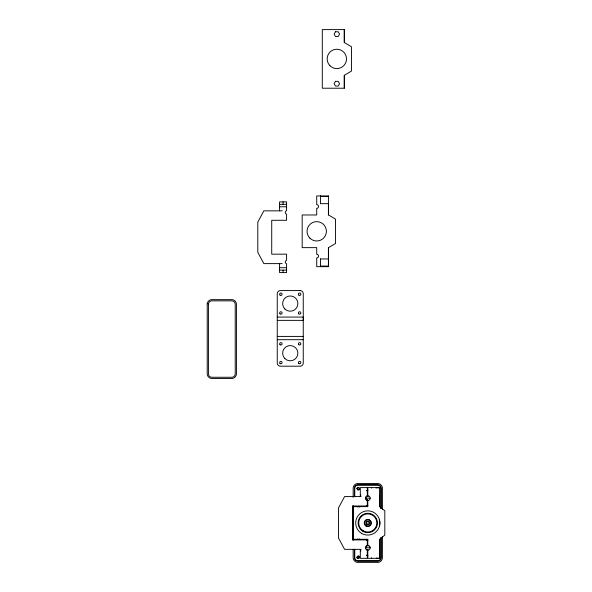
<?xml version="1.0" encoding="UTF-8"?>
<svg xmlns="http://www.w3.org/2000/svg" width="592" height="592" viewBox="0 0 592 592"><rect width="100%" height="100%" fill="white"/><g stroke="black" fill="none" stroke-linecap="round" stroke-linejoin="round"><path stroke-width="0.89" d="M320.561 266.674L320.561 258.815M320.561 203.811L320.561 195.945L320.561 196.537L328.427 196.537L328.427 195.945L316.72 195.945L316.72 204.691A1.813 1.813 0 0 1 318.533 206.504A1.813 1.813 0 0 1 316.72 208.325L316.72 214.977L302.179 214.977L302.179 247.641L316.72 247.641L316.72 254.301A1.813 1.813 0 0 1 318.533 256.114A1.813 1.813 0 0 1 316.72 257.927L316.72 266.674L328.427 266.674L328.427 247.708M328.427 195.945L328.419 214.911L335.56 219.144L335.56 243.475L328.419 247.708L328.427 266.674M344.3 42.513L344.307 29.6L322.292 29.6L322.292 88.223L344.307 88.223L344.3 75.31L351.441 71.077L351.441 46.746L344.3 42.513L344.3 29.6M367.787 495.467L367.787 487.593L379.494 487.593L379.494 488.185M379.494 487.593L379.487 506.56L384.815 510.792L384.815 535.124L379.487 539.356L379.494 558.323L367.787 558.323L367.787 549.576M379.494 526.096L379.901 522.958L379.494 519.82M320.561 203.663L328.427 203.663L328.427 214.911M279.587 204.351L286.587 204.351M279.587 206.771L286.587 206.771M282.184 210.841L263.854 210.841L257.809 222.111L257.809 252.355L263.854 263.618L282.184 263.618M320.561 258.956L328.427 258.956M320.561 266.082L328.427 266.082M279.587 267.695L286.587 267.695M279.587 270.115L286.587 270.115M277.248 317.075L303.259 317.075L303.259 320.368L277.248 320.368M277.248 336.411L303.259 336.411M277.248 339.704L303.259 339.704M367.314 489.984L367.787 489.984M361.164 496.57L344.588 496.57L338.535 507.832L338.535 538.084L344.588 549.346L361.164 549.346M365.368 498.153L370.207 498.153A2.42 2.42 0 0 1 366.574 500.247A2.42 2.42 0 0 1 366.574 496.059A2.42 2.42 0 0 1 370.207 498.153M365.368 547.763L370.207 547.763A2.42 2.42 0 0 1 366.574 549.857A2.42 2.42 0 0 1 366.574 545.661A2.42 2.42 0 0 1 370.207 547.763M367.314 555.932L367.787 555.932M379.487 539.356L379.494 558.323M344.3 75.31L344.307 88.223M382.425 509.261L382.388 487.682A4.795 4.795 0 0 0 378.258 483.553L357.309 483.553A4.795 4.795 0 0 0 353.18 487.682L353.143 497.384M382.425 536.655L382.388 558.234A4.795 4.795 0 0 1 378.258 562.363L357.309 562.363A4.795 4.795 0 0 1 353.18 558.234L353.143 549.443M381.218 508.632L381.189 487.838A3.582 3.582 0 0 0 378.103 484.752L357.472 484.752A3.582 3.582 0 0 0 354.386 487.838L354.356 496.614M381.218 537.284L381.189 558.078A3.582 3.582 0 0 1 378.103 561.157L357.472 561.157A3.582 3.582 0 0 1 354.386 558.078L354.356 549.302M380.789 508.639L380.789 488.311A3.16 3.16 0 0 0 377.629 485.151L357.938 485.151A3.16 3.16 0 0 0 354.778 488.311L354.778 496.621M380.789 537.862L380.789 557.605A3.16 3.16 0 0 1 377.629 560.765L357.938 560.765A3.16 3.16 0 0 1 354.778 557.605L354.778 549.295M379.494 495.312L379.494 506.56M371.628 487.593L371.628 488.185M371.628 557.731L371.628 558.323M367.787 499.974L367.787 506.626L353.246 506.626L353.246 539.29L367.787 539.29L367.787 545.114M367.314 496.399L367.314 487.593L360.313 487.593L360.313 496.57M367.314 499.907L367.314 506.019L352.447 506.019L352.447 539.897L367.314 539.897L367.314 546.009A1.813 1.813 0 0 0 366.877 546.187M367.314 549.517L367.314 558.323L360.313 558.323L360.313 549.346M353.143 505.605L353.143 540.311M283.087 201.872L283.087 204.351M283.087 270.115L283.087 272.594M279.587 210.841L279.587 201.872L286.587 201.872L286.587 210.678A1.813 1.813 0 0 0 286.587 214.178L286.587 220.291L271.721 220.291L271.721 254.168L286.587 254.168L286.587 260.28A1.813 1.813 0 0 0 286.587 263.788L286.587 272.594L279.587 272.594L279.587 263.618M366.877 499.729A1.813 1.813 0 0 1 366.5 499.441M366.211 499.063A1.813 1.813 0 0 1 366.034 498.627M366.034 497.687A1.813 1.813 0 0 1 366.211 497.25M367.787 496.34A1.813 1.813 0 0 1 368.254 496.399M366.877 549.332A1.813 1.813 0 0 1 366.5 549.043M366.034 547.289A1.813 1.813 0 0 1 366.211 546.853M369.068 546.475A1.813 1.813 0 0 1 369.356 546.853M359.455 538.986A1.206 1.206 0 0 1 357.361 538.986M367.787 505.783A7.622 7.622 0 0 1 366.463 505.664M360.424 496.185A7.622 7.622 0 0 1 360.876 494.934M366.463 490.65A7.622 7.622 0 0 1 367.787 490.531M357.361 506.93A1.206 1.206 0 0 1 359.455 506.93M367.787 555.385A7.622 7.622 0 0 1 366.463 555.266M360.876 550.982A7.622 7.622 0 0 1 360.424 549.731M367.787 540.133A7.622 7.622 0 0 0 366.463 540.252A7.563 7.563 0 0 1 367.787 540.2M378.014 557.99A1.206 1.206 0 0 1 376.305 557.99M376.112 488.171A1.206 1.206 0 0 1 378.207 488.171M356.68 488.755A2.42 2.42 0 0 1 356.917 488.171M357.302 487.675A2.42 2.42 0 0 1 357.538 487.468M357.953 506.745A0.91 0.91 0 0 1 359.048 506.893M367.787 500.425A2.272 2.272 0 0 1 366.648 500.122M367.787 500.122A1.968 1.968 0 0 1 366.803 499.855M367.787 505.716A7.563 7.563 0 0 1 366.47 505.605M366.47 490.709A7.563 7.563 0 0 1 367.787 490.59M357.805 558.626A2.42 2.42 0 0 1 357.302 558.241M357.094 558.004A2.42 2.42 0 0 1 356.68 557.161M366.411 539.956A7.925 7.925 0 0 1 367.787 539.837M367.787 550.027A2.272 2.272 0 0 1 366.648 549.724M367.787 549.724A1.968 1.968 0 0 1 367.277 549.657M367.787 555.326A7.563 7.563 0 0 1 366.47 555.207M207.222 303.777L207.222 374.329A4.795 4.795 0 0 0 211.351 378.458L232.301 378.458A4.795 4.795 0 0 0 236.43 374.329L236.43 303.777A4.795 4.795 0 0 0 232.301 299.648L211.351 299.648A4.795 4.795 0 0 0 207.222 303.777M208.421 303.94L208.421 374.174A3.582 3.582 0 0 0 211.507 377.259L232.138 377.259A3.582 3.582 0 0 0 235.224 374.174L235.224 303.94A3.582 3.582 0 0 0 232.138 300.854L211.507 300.854A3.582 3.582 0 0 0 208.421 303.94M335.472 31.753L334.11 34.107L335.472 36.467L338.195 36.467L339.556 34.107L338.195 31.753L335.472 31.753M335.472 81.356L334.11 83.716L335.472 86.069L338.195 86.069L339.556 83.716L338.195 81.356L335.472 81.356M300.1 290.583L280.408 290.583A3.16 3.16 0 0 0 277.248 293.743L277.248 363.037A3.16 3.16 0 0 0 280.408 366.196L300.1 366.196A3.16 3.16 0 0 0 303.259 363.037L303.259 293.743A3.16 3.16 0 0 0 300.1 290.583M329.988 65.756A9.679 9.679 0 0 0 346.179 61.42A9.679 9.679 0 0 0 334.325 49.565A9.679 9.679 0 0 0 329.988 65.756M280.023 313.819A1.206 1.206 0 0 0 282.044 313.279A1.206 1.206 0 0 0 280.564 311.799A1.206 1.206 0 0 0 280.023 313.819M284.863 358.582A7.622 7.622 0 0 0 297.621 355.163A7.622 7.622 0 0 0 288.282 345.832A7.622 7.622 0 0 0 284.863 358.582M280.023 344.67A1.206 1.206 0 0 0 282.044 344.13A1.206 1.206 0 0 0 280.564 342.65A1.206 1.206 0 0 0 280.023 344.67M280.023 363.421A1.206 1.206 0 0 0 282.044 362.881A1.206 1.206 0 0 0 280.564 361.401A1.206 1.206 0 0 0 280.023 363.421M298.775 363.421A1.206 1.206 0 0 0 300.803 362.881A1.206 1.206 0 0 0 299.315 361.401A1.206 1.206 0 0 0 298.775 363.421M298.775 344.67A1.206 1.206 0 0 0 300.803 344.13A1.206 1.206 0 0 0 299.315 342.65A1.206 1.206 0 0 0 298.775 344.67M280.023 295.068A1.206 1.206 0 0 0 282.044 294.527A1.206 1.206 0 0 0 280.564 293.04A1.206 1.206 0 0 0 280.023 295.068M298.775 313.819A1.206 1.206 0 0 0 300.803 313.279A1.206 1.206 0 0 0 299.315 311.799A1.206 1.206 0 0 0 298.775 313.819M284.863 308.98A7.622 7.622 0 0 0 297.621 305.561A7.622 7.622 0 0 0 288.282 296.222A7.622 7.622 0 0 0 284.863 308.98M298.775 295.068A1.206 1.206 0 0 0 300.803 294.527A1.206 1.206 0 0 0 299.315 293.04A1.206 1.206 0 0 0 298.775 295.068M309.875 238.154A9.679 9.679 0 0 0 326.066 233.818A9.679 9.679 0 0 0 314.211 221.963A9.679 9.679 0 0 0 309.875 238.154M362.948 531.342A9.679 9.679 0 0 0 377.467 522.958A9.679 9.679 0 0 0 362.948 514.574A9.679 9.679 0 0 0 362.948 531.342M361.727 533.451A12.121 12.121 0 0 0 379.909 522.958A12.121 12.121 0 0 0 361.727 512.465A12.121 12.121 0 0 0 361.727 533.451M357.805 489.828A1.206 1.206 0 0 0 359.618 488.777A1.206 1.206 0 0 0 357.805 487.734A1.206 1.206 0 0 0 357.805 489.828M357.805 558.182A1.206 1.206 0 0 0 359.618 557.139A1.206 1.206 0 0 0 357.805 556.088A1.206 1.206 0 0 0 357.805 558.182M357.953 489.562A0.91 0.91 0 0 0 359.314 488.777A0.91 0.91 0 0 0 357.953 487.993A0.91 0.91 0 0 0 357.953 489.562M357.953 557.923A0.91 0.91 0 0 0 359.314 557.139A0.91 0.91 0 0 0 357.953 556.354A0.91 0.91 0 0 0 357.953 557.923M363.251 530.817A9.072 9.072 0 0 0 376.86 522.958A9.072 9.072 0 0 0 363.251 515.099A9.072 9.072 0 0 0 363.251 530.817M366.019 526.022A3.537 3.537 0 0 0 371.325 522.958A3.537 3.537 0 0 0 366.019 519.894A3.537 3.537 0 0 0 366.019 526.022M365.434 525.311A3.33 3.33 0 0 0 370.999 523.816A3.33 3.33 0 0 0 366.922 519.746A3.33 3.33 0 0 0 365.434 525.311M366.774 524.719A2.028 2.028 0 0 0 369.815 522.958A2.028 2.028 0 0 0 366.774 521.197A2.028 2.028 0 0 0 366.774 524.719M367.136 524.075A1.295 1.295 0 0 0 369.082 522.958A1.295 1.295 0 0 0 367.136 521.841A1.295 1.295 0 0 0 367.136 524.075"/></g></svg>
